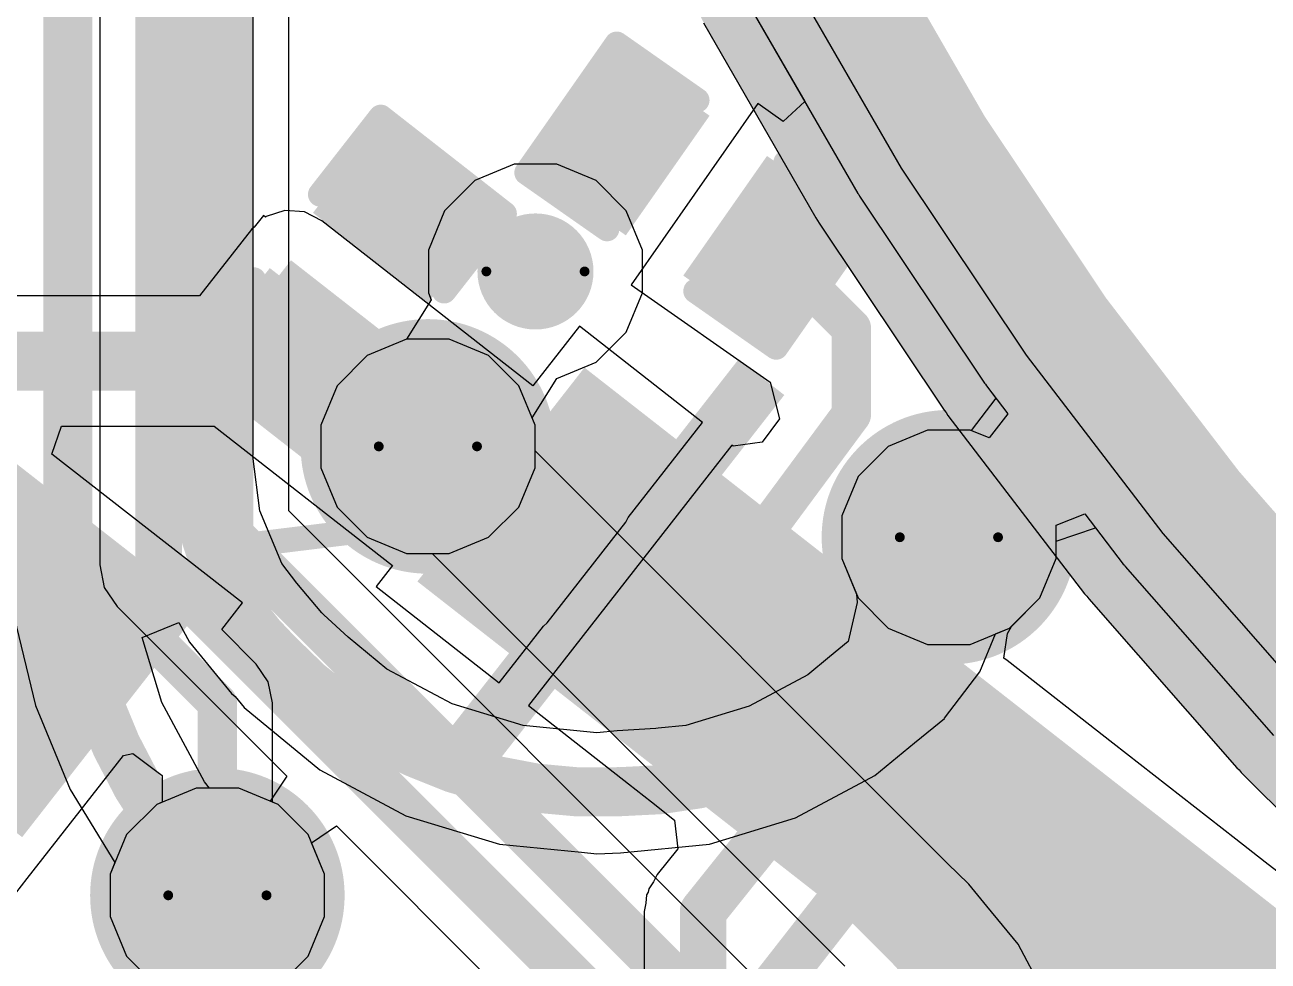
# Model space of a CAD drawing. Header units: inches. Extents: x -30 to 282, y -86 to 78.
# Drawn here: x -9.51 to -3.08, y -58.73 to -53.89 of the extents above; entities that cross this region are included whole.
import ezdxf

# ---------------------------------------------------------------- set-up
doc = ezdxf.new("R2010")
doc.units = ezdxf.units.IN
for name, color, linetype in [('Board Outline', 216, 'Continuous'), ('Bottom Layer', 5, 'Continuous'), ('Drill Drawing', 1, 'Continuous'), ('GND 01', 76, 'Continuous'), ('GND 02', 16, 'Continuous'), ('Multi-Layer', 9, 'Continuous'), ('PWR', 156, 'Continuous'), ('SIG 01', 90, 'Continuous'), ('Top Layer', 1, 'Continuous'), ('Top Overlay', 2, 'Continuous'), ('Top Paste', 8, 'Continuous'), ('Top Solder', 216, 'Continuous'), ('Via Holes', 16, 'Continuous')]:
    doc.layers.add(name, color=color, linetype=linetype)

# ---------------------------------------------------------------- blocks, each defined once
blk = doc.blocks.new('C___0402_74')
at = {"layer": 'Top Layer'}
for points in [[(-0.6985, -0.3175), (-0.6985, 0.3175), (-0.2413, 0.3175), (-0.2413, -0.3175)], [(0.2413, -0.3175), (0.2413, 0.3175), (0.6985, 0.3175), (0.6985, -0.3175)]]:
    blk.add_hatch(color=1, dxfattribs=at).paths.add_polyline_path(points)
at = {"layer": 'Top Paste'}
for points in [[(-0.6985, -0.3175), (-0.6985, 0.3175), (-0.2413, 0.3175), (-0.2413, -0.3175)], [(0.2413, -0.3175), (0.2413, 0.3175), (0.6985, 0.3175), (0.6985, -0.3175)]]:
    blk.add_hatch(color=8, dxfattribs=at).paths.add_polyline_path(points)
at = {"layer": 'Top Solder'}
for points in [[(-0.7585, -0.3775), (-0.7585, 0.3775), (-0.1813, 0.3775), (-0.1813, -0.3775)], [(0.1813, -0.3775), (0.1813, 0.3775), (0.7585, 0.3775), (0.7585, -0.3775)]]:
    blk.add_hatch(color=216, dxfattribs=at).paths.add_polyline_path(points)
at = {"layer": 'Top Overlay', "const_width": 0.127}
for points in [[(-0.7874, -0.4064), (-0.7874, 0.4064)], [(-0.2794, 0.4064), (-0.7874, 0.4064)], [(0.7874, 0.4064), (0.2794, 0.4064)], [(0.7874, -0.4064), (0.7874, 0.4064)], [(-0.2794, -0.4064), (-0.7874, -0.4064)], [(0.7874, -0.4064), (0.2794, -0.4064)]]:
    blk.add_lwpolyline(points, dxfattribs=at)
at = {"layer": 'Top Overlay', "const_width": 0.0635}
for points in [[(-0.8191, 0.4064, 1), (-0.7556, 0.4064, 1)], [(-0.8191, 0.4064, 1), (-0.7556, 0.4064, 1)], [(-0.3112, 0.4064, 1), (-0.2477, 0.4064, 1)], [(0.2476, 0.4064, 1), (0.3111, 0.4064, 1)], [(0.7557, 0.4064, 1), (0.8192, 0.4064, 1)], [(0.7557, 0.4064, 1), (0.8192, 0.4064, 1)], [(-0.8192, -0.4064, 1), (-0.7557, -0.4064, 1)], [(-0.8192, -0.4064, 1), (-0.7557, -0.4064, 1)], [(-0.3111, -0.4064, 1), (-0.2476, -0.4064, 1)], [(0.2477, -0.4064, 1), (0.3112, -0.4064, 1)], [(0.7556, -0.4064, 1), (0.8191, -0.4064, 1)], [(0.7556, -0.4064, 1), (0.8191, -0.4064, 1)]]:
    blk.add_lwpolyline(points, format="xyb", close=True, dxfattribs=at)
blk = doc.blocks.new('LQFP_100_86')
at = {"layer": 'Top Layer'}
for points in [[(4.85, 7.15), (4.85, 8.35), (5.15, 8.35), (5.15, 7.15)], [(5.35, 7.15), (5.35, 8.35), (5.65, 8.35), (5.65, 7.15)], [(5.85, 7.15), (5.85, 8.35), (6.15, 8.35), (6.15, 7.15)], [(7.15, 6.15), (8.35, 6.15), (8.35, 5.85), (7.15, 5.85)], [(7.15, 5.65), (8.35, 5.65), (8.35, 5.35), (7.15, 5.35)], [(7.15, 5.15), (8.35, 5.15), (8.35, 4.85), (7.15, 4.85)], [(7.15, 4.65), (8.35, 4.65), (8.35, 4.35), (7.15, 4.35)], [(7.15, 4.15), (8.35, 4.15), (8.35, 3.85), (7.15, 3.85)], [(7.15, 3.65), (8.35, 3.65), (8.35, 3.35), (7.15, 3.35)], [(7.15, 3.15), (8.35, 3.15), (8.35, 2.85), (7.15, 2.85)], [(7.15, 2.65), (8.35, 2.65), (8.35, 2.35), (7.15, 2.35)], [(7.15, 2.15), (8.35, 2.15), (8.35, 1.85), (7.15, 1.85)], [(7.15, 1.65), (8.35, 1.65), (8.35, 1.35), (7.15, 1.35)]]:
    blk.add_hatch(color=1, dxfattribs=at).paths.add_polyline_path(points)
at = {"layer": 'Top Paste'}
for points in [[(4.85, 7.15), (4.85, 8.35), (5.15, 8.35), (5.15, 7.15)], [(5.35, 7.15), (5.35, 8.35), (5.65, 8.35), (5.65, 7.15)], [(5.85, 7.15), (5.85, 8.35), (6.15, 8.35), (6.15, 7.15)], [(7.15, 6.15), (8.35, 6.15), (8.35, 5.85), (7.15, 5.85)], [(7.15, 5.65), (8.35, 5.65), (8.35, 5.35), (7.15, 5.35)], [(7.15, 5.15), (8.35, 5.15), (8.35, 4.85), (7.15, 4.85)], [(7.15, 4.65), (8.35, 4.65), (8.35, 4.35), (7.15, 4.35)], [(7.15, 4.15), (8.35, 4.15), (8.35, 3.85), (7.15, 3.85)], [(7.15, 3.65), (8.35, 3.65), (8.35, 3.35), (7.15, 3.35)], [(7.15, 3.15), (8.35, 3.15), (8.35, 2.85), (7.15, 2.85)], [(7.15, 2.65), (8.35, 2.65), (8.35, 2.35), (7.15, 2.35)], [(7.15, 2.15), (8.35, 2.15), (8.35, 1.85), (7.15, 1.85)], [(7.15, 1.65), (8.35, 1.65), (8.35, 1.35), (7.15, 1.35)]]:
    blk.add_hatch(color=8, dxfattribs=at).paths.add_polyline_path(points)
at = {"layer": 'Top Solder'}
for points in [[(4.7484, 7.0484), (4.7484, 8.4516), (5.2516, 8.4516), (5.2516, 7.0484)], [(5.2484, 7.0484), (5.2484, 8.4516), (5.7516, 8.4516), (5.7516, 7.0484)], [(5.7484, 7.0484), (5.7484, 8.4516), (6.2516, 8.4516), (6.2516, 7.0484)], [(7.0484, 6.2516), (8.4516, 6.2516), (8.4516, 5.7484), (7.0484, 5.7484)], [(7.0484, 5.7516), (8.4516, 5.7516), (8.4516, 5.2484), (7.0484, 5.2484)], [(7.0484, 5.2516), (8.4516, 5.2516), (8.4516, 4.7484), (7.0484, 4.7484)], [(7.0484, 4.7516), (8.4516, 4.7516), (8.4516, 4.2484), (7.0484, 4.2484)], [(7.0484, 4.2516), (8.4516, 4.2516), (8.4516, 3.7484), (7.0484, 3.7484)], [(7.0484, 3.7516), (8.4516, 3.7516), (8.4516, 3.2484), (7.0484, 3.2484)], [(7.0484, 3.2516), (8.4516, 3.2516), (8.4516, 2.7484), (7.0484, 2.7484)], [(7.0484, 2.7516), (8.4516, 2.7516), (8.4516, 2.2484), (7.0484, 2.2484)], [(7.0484, 2.2516), (8.4516, 2.2516), (8.4516, 1.7484), (7.0484, 1.7484)], [(7.0484, 1.7516), (8.4516, 1.7516), (8.4516, 1.2484), (7.0484, 1.2484)]]:
    blk.add_hatch(color=216, dxfattribs=at).paths.add_polyline_path(points)
at = {"layer": 'Top Overlay', "const_width": 0.127}
blk.add_lwpolyline([(6.477, 7.239), (7.239, 6.477)], dxfattribs=at)
at = {"layer": 'Top Overlay', "const_width": 0.0635}
for points in [[(6.4453, 7.239, 1), (6.5088, 7.239, 1)], [(7.2072, 6.477, 1), (7.2707, 6.477, 1)]]:
    blk.add_lwpolyline(points, format="xyb", close=True, dxfattribs=at)
blk = doc.blocks.new('C___0402_150')
at = {"layer": 'Top Layer'}
for points in [[(-0.6985, -0.3175), (-0.6985, 0.3175), (-0.2413, 0.3175), (-0.2413, -0.3175)], [(0.2413, -0.3175), (0.2413, 0.3175), (0.6985, 0.3175), (0.6985, -0.3175)]]:
    blk.add_hatch(color=1, dxfattribs=at).paths.add_polyline_path(points)
at = {"layer": 'Top Paste'}
for points in [[(-0.6985, -0.3175), (-0.6985, 0.3175), (-0.2413, 0.3175), (-0.2413, -0.3175)], [(0.2413, -0.3175), (0.2413, 0.3175), (0.6985, 0.3175), (0.6985, -0.3175)]]:
    blk.add_hatch(color=8, dxfattribs=at).paths.add_polyline_path(points)
at = {"layer": 'Top Solder'}
for points in [[(-0.7585, -0.3775), (-0.7585, 0.3775), (-0.1813, 0.3775), (-0.1813, -0.3775)], [(0.1813, -0.3775), (0.1813, 0.3775), (0.7585, 0.3775), (0.7585, -0.3775)]]:
    blk.add_hatch(color=216, dxfattribs=at).paths.add_polyline_path(points)
at = {"layer": 'Top Overlay', "const_width": 0.127}
for points in [[(-0.7874, -0.4064), (-0.7874, 0.4064)], [(-0.7874, 0.4064), (-0.2794, 0.4064)], [(0.2794, 0.4064), (0.7874, 0.4064)], [(0.7874, -0.4064), (0.7874, 0.4064)], [(-0.7874, -0.4064), (-0.2794, -0.4064)], [(0.2794, -0.4064), (0.7874, -0.4064)]]:
    blk.add_lwpolyline(points, dxfattribs=at)
at = {"layer": 'Top Overlay', "const_width": 0.0635}
for points in [[(-0.8192, 0.4064, 1), (-0.7557, 0.4064, 1)], [(-0.8192, 0.4064, 1), (-0.7557, 0.4064, 1)], [(-0.3111, 0.4064, 1), (-0.2476, 0.4064, 1)], [(0.2477, 0.4064, 1), (0.3111, 0.4064, 1)], [(0.7556, 0.4064, 1), (0.8191, 0.4064, 1)], [(0.7556, 0.4064, 1), (0.8191, 0.4064, 1)], [(-0.8191, -0.4064, 1), (-0.7556, -0.4064, 1)], [(-0.8191, -0.4064, 1), (-0.7556, -0.4064, 1)], [(-0.3111, -0.4064, 1), (-0.2477, -0.4064, 1)], [(0.2476, -0.4064, 1), (0.3111, -0.4064, 1)], [(0.7557, -0.4064, 1), (0.8192, -0.4064, 1)], [(0.7557, -0.4064, 1), (0.8192, -0.4064, 1)]]:
    blk.add_lwpolyline(points, format="xyb", close=True, dxfattribs=at)

msp = doc.modelspace()

# ---------------------------------------------------------------- hatches: boundary and pattern name
at = {"layer": 'Bottom Layer'}
h = msp.add_hatch(color=5, dxfattribs=at)
edge = h.paths.add_edge_path()
edge.add_arc((-6.8719, -55.1614), 0.3, 0, 360)
h = msp.add_hatch(color=5, dxfattribs=at)
edge = h.paths.add_edge_path()
edge.add_arc((-7.4283, -56.0657), 0.3, 0, 360)
h = msp.add_hatch(color=5, dxfattribs=at)
edge = h.paths.add_edge_path()
edge.add_arc((-4.734, -56.5354), 0.3, 0, 360)
h = msp.add_hatch(color=5, dxfattribs=at)
edge = h.paths.add_edge_path()
edge.add_arc((-8.5168, -58.3864), 0.3, 0, 360)
at = {"layer": 'GND 01'}
h = msp.add_hatch(color=76, dxfattribs=at)
edge = h.paths.add_edge_path()
edge.add_arc((-7.4283, -56.0657), 0.658, 0, 360)
h = msp.add_hatch(color=76, dxfattribs=at)
edge = h.paths.add_edge_path()
edge.add_arc((-4.734, -56.5354), 0.658, 0, 360)
h = msp.add_hatch(color=76, dxfattribs=at)
edge = h.paths.add_edge_path()
edge.add_arc((-8.5168, -58.3864), 0.658, 0, 360)
at = {"layer": 'GND 02'}
h = msp.add_hatch(color=16, dxfattribs=at)
edge = h.paths.add_edge_path()
edge.add_arc((-7.4283, -56.0657), 0.658, 0, 360)
h = msp.add_hatch(color=16, dxfattribs=at)
edge = h.paths.add_edge_path()
edge.add_arc((-4.734, -56.5354), 0.658, 0, 360)
h = msp.add_hatch(color=16, dxfattribs=at)
edge = h.paths.add_edge_path()
edge.add_arc((-8.5168, -58.3864), 0.658, 0, 360)
at = {"layer": 'PWR'}
h = msp.add_hatch(color=156, dxfattribs=at)
edge = h.paths.add_edge_path()
edge.add_arc((-6.8719, -55.1614), 0.3, 0, 360)
h = msp.add_hatch(color=156, dxfattribs=at)
edge = h.paths.add_edge_path()
edge.add_arc((-7.4283, -56.0657), 0.3, 0, 360)
h = msp.add_hatch(color=156, dxfattribs=at)
edge = h.paths.add_edge_path()
edge.add_arc((-4.734, -56.5354), 0.3, 0, 360)
h = msp.add_hatch(color=156, dxfattribs=at)
edge = h.paths.add_edge_path()
edge.add_arc((-8.5168, -58.3864), 0.3, 0, 360)
at = {"layer": 'SIG 01'}
h = msp.add_hatch(color=90, dxfattribs=at)
edge = h.paths.add_edge_path()
edge.add_arc((-6.8719, -55.1614), 0.3, 0, 360)
h = msp.add_hatch(color=90, dxfattribs=at)
edge = h.paths.add_edge_path()
edge.add_arc((-7.4283, -56.0657), 0.3, 0, 360)
h = msp.add_hatch(color=90, dxfattribs=at)
edge = h.paths.add_edge_path()
edge.add_arc((-4.734, -56.5354), 0.3, 0, 360)
h = msp.add_hatch(color=90, dxfattribs=at)
edge = h.paths.add_edge_path()
edge.add_arc((-8.5168, -58.3864), 0.3, 0, 360)
at = {"layer": 'Top Layer'}
h = msp.add_hatch(color=1, dxfattribs=at)
edge = h.paths.add_edge_path()
edge.add_arc((-6.8719, -55.1614), 0.3, 0, 360)
for points in [[(-7.0153, -56.8183), (-6.6082, -56.2973), (-8.1363, -55.1034), (-8.5434, -55.6244)], [(-7.1468, -57.7987), (-5.5853, -55.8001), (-5.8217, -55.6154), (-7.3832, -57.614)]]:
    msp.add_hatch(color=1, dxfattribs=at).paths.add_polyline_path(points)
h = msp.add_hatch(color=1, dxfattribs=at)
edge = h.paths.add_edge_path()
edge.add_arc((-7.4283, -56.0657), 0.3, 0, 360)
h = msp.add_hatch(color=1, dxfattribs=at)
edge = h.paths.add_edge_path()
edge.add_arc((-4.734, -56.5354), 0.3, 0, 360)
h = msp.add_hatch(color=1, dxfattribs=at)
edge = h.paths.add_edge_path()
edge.add_arc((-8.5168, -58.3864), 0.3, 0, 360)
at = {"layer": 'Via Holes'}
h = msp.add_hatch(color=7, dxfattribs=at)
edge = h.paths.add_edge_path()
edge.add_arc((-6.8719, -55.1614), 0.15, 0, 360)
h = msp.add_hatch(color=7, dxfattribs=at)
edge = h.paths.add_edge_path()
edge.add_arc((-7.4283, -56.0657), 0.15, 0, 360)
h = msp.add_hatch(color=7, dxfattribs=at)
edge = h.paths.add_edge_path()
edge.add_arc((-4.734, -56.5354), 0.15, 0, 360)
h = msp.add_hatch(color=7, dxfattribs=at)
edge = h.paths.add_edge_path()
edge.add_arc((-8.5168, -58.3864), 0.15, 0, 360)

# ---------------------------------------------------------------- linework, layer by layer
at = {"layer": 'Board Outline', "const_width": 0.254}
msp.add_lwpolyline([(37.4947, -16.4465, -2.502525), (-17.2929, -16.4465)], format="xyb", dxfattribs=at)
msp.add_lwpolyline([(27.8604, -45.25, 1), (-7.6586, -45.25, 1)], format="xyb", close=True, dxfattribs=at)
at = {"layer": 'Bottom Layer'}
for p, q in [((-8.1476, -56.3994), (-8.1476, -38.7294)), ((-9.1245, -50.9556), (-9.1245, -56.678)), ((-5.7859, -53.7513), (-5.2048, -54.7577)), ((-5.2048, -54.7577), (-5.1991, -54.7642)), ((-5.1991, -54.7642), (-5.1958, -54.7721)), ((-5.1958, -54.7721), (-4.5502, -55.7384)), ((-7.5385, -55.5117), (-7.7422, -55.5961)), ((-7.3182, -55.5117), (-7.5385, -55.5117)), ((-7.1145, -55.5961), (-7.3182, -55.5117)), ((-7.7422, -55.5961), (-7.898, -55.7519)), ((-6.9587, -55.7519), (-7.1145, -55.5961)), ((-4.5502, -55.7384), (-4.5441, -55.7445)), ((-7.898, -55.7519), (-7.9823, -55.9555)), ((-6.8743, -55.9555), (-6.9587, -55.7519)), ((-4.5441, -55.7445), (-4.5403, -55.7522)), ((-4.5403, -55.7522), (-4.4291, -55.8971)), ((-4.4291, -55.8971), (-4.5252, -56.0222)), ((-7.9823, -55.9555), (-7.9823, -56.1759)), ((-6.8743, -56.0887), (-6.8743, -55.9555)), ((-4.8442, -55.9814), (-5.0478, -56.0657)), ((-4.6238, -55.9814), (-4.8442, -55.9814)), ((-4.5252, -56.0222), (-4.6238, -55.9814)), ((-4.7408, -58.2222), (-6.8743, -56.0887)), ((-5.0478, -56.0657), (-5.2037, -56.2216)), ((-7.9823, -56.1759), (-7.898, -56.3795)), ((-5.2037, -56.2216), (-5.288, -56.4252)), ((-7.898, -56.3795), (-7.7422, -56.5354)), ((-5.4213, -59.1257), (-8.1476, -56.3994)), ((-5.288, -56.4252), (-5.288, -56.6456)), ((-4.18, -56.4721), (-4.0319, -56.4147)), ((-4.0319, -56.4147), (-3.8328, -56.6742)), ((-4.18, -56.6456), (-4.18, -56.4721)), ((-7.7422, -56.5354), (-7.5385, -56.6197)), ((-7.5385, -56.6197), (-7.4054, -56.6197)), ((-7.4054, -56.6197), (-5.2719, -58.7532)), ((-9.1245, -56.678), (-9.1014, -56.7945)), ((-5.288, -56.6456), (-5.2037, -56.8492)), ((-4.2643, -56.8492), (-4.18, -56.6456)), ((-3.8328, -56.6742), (-3.8264, -56.6798)), ((-3.8264, -56.6798), (-3.8221, -56.6873)), ((-3.8221, -56.6873), (-3.0558, -57.561)), ((-9.1014, -56.7945), (-9.0354, -56.8932)), ((-9.0354, -56.8932), (-8.1583, -57.7703)), ((-5.2037, -56.8492), (-5.0478, -57.005)), ((-4.4202, -57.005), (-4.2643, -56.8492)), ((-5.0478, -57.005), (-4.8442, -57.0894)), ((-4.6238, -57.0894), (-4.4202, -57.005)), ((-4.8442, -57.0894), (-4.6238, -57.0894)), ((-8.1583, -57.7703), (-8.2446, -57.8995)), ((-8.627, -57.8324), (-8.8307, -57.9167)), ((-8.4066, -57.8324), (-8.627, -57.8324)), ((-8.2446, -57.8995), (-8.4066, -57.8324)), ((-8.8307, -57.9167), (-8.9865, -58.0726)), ((-8.03, -58.1142), (-7.9008, -58.0278)), ((-7.9008, -58.0278), (-6.3091, -59.6195)), ((-8.9865, -58.0726), (-9.0708, -58.2762)), ((-7.9628, -58.2762), (-8.03, -58.1142)), ((-4.632, -58.3276), (-4.7408, -58.2222)), ((-9.0708, -58.2762), (-9.0708, -58.4966)), ((-7.9628, -58.4966), (-7.9628, -58.2762)), ((-4.6303, -58.329), (-4.632, -58.3276)), ((-4.5376, -58.4419), (-4.6303, -58.329)), ((-9.0708, -58.4966), (-8.9865, -58.7002)), ((-8.0472, -58.7002), (-7.9628, -58.4966)), ((-4.3758, -58.6391), (-4.5376, -58.4419)), ((-4.1867, -58.9929), (-4.3758, -58.6391)), ((-8.9865, -58.7002), (-8.8307, -58.856)), ((-8.203, -58.856), (-8.0472, -58.7002))]:
    msp.add_line(p, q, dxfattribs=at)
for points, const_width in [([(-8.4519, -56.5255), (-8.4519, -38.6034)], 0.2413), ([(-8.8202, -56.678), (-8.8202, -50.9556)], 0.2413), ([(-7.4283, -56.0657), (-4.8989, -58.5952)], 0.381), ([(-8.4519, -56.5255), (-5.6365, -59.3409)], 0.2413), ([(-8.8202, -56.678), (-6.0048, -59.4934)], 0.2413)]:
    msp.add_lwpolyline(points, dxfattribs=dict(at, const_width=const_width))
for points, const_width in [([(-7.5236, -56.0657, 1), (-7.3331, -56.0657, 1)], 0.1905), ([(-8.5122, -56.5255, 1), (-8.3916, -56.5255, 1)], 0.1206), ([(-8.5122, -56.5255, 1), (-8.3916, -56.5255, 1)], 0.1206), ([(-8.8805, -56.678, 1), (-8.7599, -56.678, 1)], 0.1206), ([(-8.8805, -56.678, 1), (-8.7599, -56.678, 1)], 0.1206), ([(-4.9942, -58.5952, 1), (-4.8037, -58.5952, 1)], 0.1905), ([(-4.9942, -58.5952, 1), (-4.8037, -58.5952, 1)], 0.1905)]:
    msp.add_lwpolyline(points, format="xyb", close=True, dxfattribs=dict(at, const_width=const_width))
at = {"layer": 'Bottom Layer', "const_width": 0.381}
msp.add_lwpolyline([(-4.8989, -58.5952, -0.199325), (-4.4091, -59.7768)], format="xyb", dxfattribs=at)
at = {"layer": 'Drill Drawing'}
for points, const_width in [([(-6.6179, -55.1614, 1), (-7.1259, -55.1614, 1)], 0.0508), ([(-7.1386, -55.1614, 1), (-7.1132, -55.1614, 1)], 0.0254), ([(-6.6306, -55.1614, 1), (-6.6052, -55.1614, 1)], 0.0254), ([(-7.1743, -56.0657, 1), (-7.6823, -56.0657, 1)], 0.0508), ([(-7.695, -56.0657, 1), (-7.6696, -56.0657, 1)], 0.0254), ([(-7.187, -56.0657, 1), (-7.1616, -56.0657, 1)], 0.0254), ([(-4.48, -56.5354, 1), (-4.988, -56.5354, 1)], 0.0508), ([(-5.0007, -56.5354, 1), (-4.9753, -56.5354, 1)], 0.0254), ([(-4.4927, -56.5354, 1), (-4.4673, -56.5354, 1)], 0.0254), ([(-8.2628, -58.3864, 1), (-8.7708, -58.3864, 1)], 0.0508), ([(-8.7835, -58.3864, 1), (-8.7581, -58.3864, 1)], 0.0254), ([(-8.2755, -58.3864, 1), (-8.2501, -58.3864, 1)], 0.0254)]:
    msp.add_lwpolyline(points, format="xyb", close=True, dxfattribs=dict(at, const_width=const_width))
at = {"layer": 'GND 01'}
for p, q in [((-6.0037, -53.877), (-5.4226, -54.8835)), ((-5.4226, -54.8835), (-5.4128, -54.8971)), ((-5.4128, -54.8971), (-5.4049, -54.9118)), ((-5.4049, -54.9118), (-4.7593, -55.8781)), ((-4.7593, -55.8781), (-4.7487, -55.8911)), ((-4.7487, -55.8911), (-4.7398, -55.9053)), ((-4.7398, -55.9053), (-4.0324, -56.8273)), ((-4.0324, -56.8273), (-4.0209, -56.8395)), ((-4.0209, -56.8395), (-4.0112, -56.8531)), ((-4.0112, -56.8531), (-3.2449, -57.7268)), ((-3.2449, -57.7268), (-3.2327, -57.7383)), ((-3.2327, -57.7383), (-3.2221, -57.7512)), ((-3.2221, -57.7512), (-2.4003, -58.573))]:
    msp.add_line(p, q, dxfattribs=at)
at = {"layer": 'GND 01', "const_width": 1.016}
for points in [[(-6.0756, -52.5795), (-5.5616, -53.6218)], [(-5.5616, -53.6218), (-4.9805, -54.6282)], [(-4.9805, -54.6282), (-4.3349, -55.5945)], [(-4.3349, -55.5945), (-3.6274, -56.5165)], [(-3.6274, -56.5165), (-2.8611, -57.3903)], [(-2.8611, -57.3903), (-2.0394, -58.212)]]:
    msp.add_lwpolyline(points, dxfattribs=at)
at = {"layer": 'GND 01', "const_width": 0.508}
for points in [[(-5.8156, -53.6218, 1), (-5.3076, -53.6218, 1)], [(-5.8156, -53.6218, 1), (-5.3076, -53.6218, 1)], [(-5.2345, -54.6282, 1), (-4.7265, -54.6282, 1)], [(-5.2345, -54.6282, 1), (-4.7265, -54.6282, 1)], [(-4.5889, -55.5945, 1), (-4.0809, -55.5945, 1)], [(-4.5889, -55.5945, 1), (-4.0809, -55.5945, 1)], [(-3.8814, -56.5165, 1), (-3.3734, -56.5165, 1)], [(-3.8814, -56.5165, 1), (-3.3734, -56.5165, 1)], [(-3.1151, -57.3903, 1), (-2.6071, -57.3903, 1)], [(-3.1151, -57.3903, 1), (-2.6071, -57.3903, 1)]]:
    msp.add_lwpolyline(points, format="xyb", close=True, dxfattribs=at)
at = {"layer": 'GND 02'}
for p, q in [((-6.0037, -53.877), (-5.4226, -54.8835)), ((-5.4226, -54.8835), (-5.4128, -54.8971)), ((-5.4128, -54.8971), (-5.4049, -54.9118)), ((-5.4049, -54.9118), (-4.7593, -55.8781)), ((-4.7593, -55.8781), (-4.7487, -55.8911)), ((-4.7487, -55.8911), (-4.7398, -55.9053)), ((-4.7398, -55.9053), (-4.0324, -56.8273)), ((-4.0324, -56.8273), (-4.0209, -56.8395)), ((-4.0209, -56.8395), (-4.0112, -56.8531)), ((-4.0112, -56.8531), (-3.2449, -57.7268)), ((-3.2449, -57.7268), (-3.2327, -57.7383)), ((-3.2327, -57.7383), (-3.2221, -57.7512)), ((-3.2221, -57.7512), (-2.4003, -58.573))]:
    msp.add_line(p, q, dxfattribs=at)
at = {"layer": 'GND 02', "const_width": 1.016}
for points in [[(-6.0756, -52.5795), (-5.5616, -53.6218)], [(-5.5616, -53.6218), (-4.9805, -54.6282)], [(-4.9805, -54.6282), (-4.3349, -55.5945)], [(-4.3349, -55.5945), (-3.6274, -56.5165)], [(-3.6274, -56.5165), (-2.8611, -57.3903)], [(-2.8611, -57.3903), (-2.0394, -58.212)]]:
    msp.add_lwpolyline(points, dxfattribs=at)
at = {"layer": 'GND 02', "const_width": 0.508}
for points in [[(-5.8156, -53.6218, 1), (-5.3076, -53.6218, 1)], [(-5.8156, -53.6218, 1), (-5.3076, -53.6218, 1)], [(-5.2345, -54.6282, 1), (-4.7265, -54.6282, 1)], [(-5.2345, -54.6282, 1), (-4.7265, -54.6282, 1)], [(-4.5889, -55.5945, 1), (-4.0809, -55.5945, 1)], [(-4.5889, -55.5945, 1), (-4.0809, -55.5945, 1)], [(-3.8814, -56.5165, 1), (-3.3734, -56.5165, 1)], [(-3.8814, -56.5165, 1), (-3.3734, -56.5165, 1)], [(-3.1151, -57.3903, 1), (-2.6071, -57.3903, 1)], [(-3.1151, -57.3903, 1), (-2.6071, -57.3903, 1)]]:
    msp.add_lwpolyline(points, format="xyb", close=True, dxfattribs=at)
at = {"layer": 'Multi-Layer'}
for p, q in [((-5.5616, -53.6218), (-4.9805, -54.6282)), ((-4.9805, -54.6282), (-4.3349, -55.5945)), ((-4.3349, -55.5945), (-3.6274, -56.5165)), ((-3.6274, -56.5165), (-2.8611, -57.3903))]:
    msp.add_line(p, q, dxfattribs=at)
at = {"layer": 'PWR'}
for p, q in [((-5.7859, -53.7513), (-5.2048, -54.7577)), ((-6.9821, -54.6074), (-7.1857, -54.6918)), ((-6.7617, -54.6074), (-6.9821, -54.6074)), ((-6.5581, -54.6918), (-6.7617, -54.6074)), ((-7.1857, -54.6918), (-7.3416, -54.8476)), ((-6.4022, -54.8476), (-6.5581, -54.6918)), ((-5.2048, -54.7577), (-5.1991, -54.7642)), ((-5.1991, -54.7642), (-5.1958, -54.7721)), ((-5.1958, -54.7721), (-4.5502, -55.7384)), ((-7.3416, -54.8476), (-7.4259, -55.0512)), ((-6.3179, -55.0512), (-6.4022, -54.8476)), ((-7.4259, -55.0512), (-7.4259, -55.2716)), ((-6.3179, -55.2716), (-6.3179, -55.0512)), ((-7.4259, -55.2716), (-7.4106, -55.3085)), ((-6.4022, -55.4752), (-6.3179, -55.2716)), ((-7.4106, -55.3085), (-7.5385, -55.5117)), ((-6.5581, -55.6311), (-6.4022, -55.4752)), ((-7.5385, -55.5117), (-7.7422, -55.5961)), ((-7.7422, -55.5961), (-7.898, -55.7519)), ((-6.7617, -55.7154), (-6.5581, -55.6311)), ((-6.8896, -55.9186), (-6.7617, -55.7154)), ((-4.5502, -55.7384), (-4.5441, -55.7445)), ((-7.898, -55.7519), (-7.9823, -55.9555)), ((-4.5441, -55.7445), (-4.5403, -55.7522)), ((-4.5403, -55.7522), (-4.491, -55.8164)), ((-4.491, -55.8164), (-4.6191, -55.9833)), ((-6.8743, -55.9555), (-6.8896, -55.9186)), ((-7.9823, -55.9555), (-7.9823, -56.1759)), ((-6.8743, -56.1759), (-6.8743, -55.9555)), ((-4.8442, -55.9814), (-5.0478, -56.0657)), ((-4.6238, -55.9814), (-4.8442, -55.9814)), ((-4.6191, -55.9833), (-4.6238, -55.9814)), ((-5.0478, -56.0657), (-5.2037, -56.2216)), ((-7.9823, -56.1759), (-7.898, -56.3795)), ((-6.9587, -56.3795), (-6.8743, -56.1759)), ((-5.2037, -56.2216), (-5.288, -56.4252)), ((-7.898, -56.3795), (-7.7422, -56.5354)), ((-7.1145, -56.5354), (-6.9587, -56.3795)), ((-5.288, -56.4252), (-5.288, -56.6456)), ((-4.18, -56.5555), (-3.9768, -56.4866)), ((-3.9768, -56.4866), (-3.8328, -56.6742)), ((-7.7422, -56.5354), (-7.5385, -56.6197)), ((-7.3182, -56.6197), (-7.1145, -56.5354)), ((-4.18, -56.6456), (-4.18, -56.5555)), ((-7.5385, -56.6197), (-7.3182, -56.6197)), ((-5.288, -56.6456), (-5.2037, -56.8492)), ((-4.2643, -56.8492), (-4.18, -56.6456)), ((-3.8328, -56.6742), (-3.8264, -56.6798)), ((-3.8264, -56.6798), (-3.8221, -56.6873)), ((-3.8221, -56.6873), (-3.0558, -57.561)), ((-5.2037, -56.8492), (-5.0478, -57.005)), ((-4.4202, -57.005), (-4.2643, -56.8492)), ((-5.0478, -57.005), (-4.8442, -57.0894)), ((-4.6238, -57.0894), (-4.4202, -57.005)), ((-4.8442, -57.0894), (-4.6238, -57.0894)), ((-8.627, -57.8324), (-8.8307, -57.9167)), ((-8.4066, -57.8324), (-8.627, -57.8324)), ((-8.203, -57.9167), (-8.4066, -57.8324)), ((-8.8307, -57.9167), (-8.9865, -58.0726)), ((-8.0472, -58.0726), (-8.203, -57.9167)), ((-8.9865, -58.0726), (-9.0708, -58.2762)), ((-7.9628, -58.2762), (-8.0472, -58.0726)), ((-9.0708, -58.2762), (-9.0708, -58.4966)), ((-7.9628, -58.4966), (-7.9628, -58.2762)), ((-9.0708, -58.4966), (-8.9865, -58.7002)), ((-8.0472, -58.7002), (-7.9628, -58.4966)), ((-8.9865, -58.7002), (-8.8307, -58.856)), ((-8.203, -58.856), (-8.0472, -58.7002))]:
    msp.add_line(p, q, dxfattribs=at)
at = {"layer": 'SIG 01'}
for p, q in [((-8.3319, -56.1075), (-8.3319, -33.366)), ((-5.7859, -53.7513), (-5.2048, -54.7577)), ((-5.2048, -54.7577), (-5.1991, -54.7642)), ((-5.1991, -54.7642), (-5.1958, -54.7721)), ((-5.1958, -54.7721), (-4.5502, -55.7384)), ((-7.5385, -55.5117), (-7.7422, -55.5961)), ((-7.3182, -55.5117), (-7.5385, -55.5117)), ((-7.1145, -55.5961), (-7.3182, -55.5117)), ((-7.7422, -55.5961), (-7.898, -55.7519)), ((-6.9587, -55.7519), (-7.1145, -55.5961)), ((-4.5502, -55.7384), (-4.5441, -55.7445)), ((-7.898, -55.7519), (-7.9823, -55.9555)), ((-6.8743, -55.9555), (-6.9587, -55.7519)), ((-4.5441, -55.7445), (-4.5403, -55.7522)), ((-4.5403, -55.7522), (-4.491, -55.8164)), ((-4.491, -55.8164), (-4.6191, -55.9833)), ((-7.9823, -55.9555), (-7.9823, -56.1759)), ((-6.8743, -56.1759), (-6.8743, -55.9555)), ((-4.8442, -55.9814), (-5.0478, -56.0657)), ((-4.6238, -55.9814), (-4.8442, -55.9814)), ((-4.6191, -55.9833), (-4.6238, -55.9814)), ((-8.3337, -56.1163), (-8.3319, -56.1075)), ((-8.2965, -56.399), (-8.3337, -56.1163)), ((-5.0478, -56.0657), (-5.2037, -56.2216)), ((-7.9823, -56.1759), (-7.898, -56.3795)), ((-6.9587, -56.3795), (-6.8743, -56.1759)), ((-5.2037, -56.2216), (-5.288, -56.4252)), ((-7.898, -56.3795), (-7.7422, -56.5354)), ((-7.1145, -56.5354), (-6.9587, -56.3795)), ((-8.1839, -56.6707), (-8.2965, -56.399)), ((-5.288, -56.4252), (-5.288, -56.6456)), ((-4.18, -56.5555), (-3.9768, -56.4866)), ((-3.9768, -56.4866), (-3.8328, -56.6742)), ((-7.7422, -56.5354), (-7.5385, -56.6197)), ((-7.3182, -56.6197), (-7.1145, -56.5354)), ((-4.18, -56.6456), (-4.18, -56.5555)), ((-7.5385, -56.6197), (-7.3182, -56.6197)), ((-8.1052, -56.7733), (-8.1839, -56.6707)), ((-5.288, -56.6456), (-5.2117, -56.8297)), ((-4.2643, -56.8492), (-4.18, -56.6456)), ((-3.8328, -56.6742), (-3.8264, -56.6798)), ((-3.8264, -56.6798), (-3.8221, -56.6873)), ((-3.8221, -56.6873), (-3.0558, -57.561)), ((-7.976, -56.9252), (-8.1052, -56.7733)), ((-5.2117, -56.8297), (-5.2092, -56.8733)), ((-5.2092, -56.8733), (-5.255, -57.0739)), ((-4.4202, -57.005), (-4.2643, -56.8492)), ((-9.5672, -56.9488), (-9.4576, -57.4055)), ((-7.9662, -56.9371), (-7.976, -56.9252)), ((-7.976, -56.9252), (-7.976, -56.9252)), ((-7.8407, -57.0521), (-7.9662, -56.9371)), ((-8.9049, -57.0538), (-8.7163, -56.9757)), ((-8.7163, -56.9757), (-8.6614, -57.0783)), ((-4.4931, -57.0353), (-4.4202, -57.005)), ((-8.8033, -57.3888), (-8.9049, -57.0538)), ((-8.6614, -57.0783), (-8.4441, -57.3431)), ((-7.64, -57.2168), (-7.8407, -57.0521)), ((-5.255, -57.0739), (-5.351, -57.1541)), ((-4.5742, -57.231), (-4.4931, -57.0353)), ((-7.3025, -57.3972), (-7.64, -57.2168)), ((-5.351, -57.1541), (-5.464, -57.2469)), ((-5.464, -57.2469), (-5.7663, -57.4084)), ((-4.7576, -57.47), (-4.5742, -57.231)), ((-8.4441, -57.3431), (-8.4254, -57.3585)), ((-9.4576, -57.4055), (-9.2778, -57.8395)), ((-8.584, -57.7991), (-8.8033, -57.3888)), ((-8.4254, -57.3585), (-8.378, -57.4162)), ((-6.9364, -57.5083), (-7.3025, -57.3972)), ((-5.7663, -57.4084), (-6.0942, -57.5079)), ((-8.378, -57.4162), (-7.9874, -57.7368)), ((-4.9035, -57.5919), (-4.7569, -57.4716)), ((-4.7566, -57.4712), (-4.7576, -57.47)), ((-4.7569, -57.4716), (-4.7566, -57.4712)), ((-4.7566, -57.4712), (-4.7566, -57.4712)), ((-6.5555, -57.5458), (-6.9364, -57.5083)), ((-6.4501, -57.5354), (-6.5555, -57.5458)), ((-6.2504, -57.5232), (-6.4501, -57.5354)), ((-6.2374, -57.522), (-6.2504, -57.5232)), ((-6.0942, -57.5079), (-6.2374, -57.522)), ((-5.1166, -57.7668), (-4.9119, -57.5988)), ((-4.9119, -57.5988), (-4.9098, -57.5971)), ((-4.9098, -57.5971), (-4.9035, -57.5919)), ((-7.9874, -57.7368), (-7.5418, -57.9749)), ((-5.527, -57.9861), (-5.1166, -57.7668)), ((-9.2778, -57.8395), (-9.0464, -58.2172)), ((-8.5567, -57.8324), (-8.584, -57.7991)), ((-8.4066, -57.8324), (-8.5567, -57.8324)), ((-8.203, -57.9167), (-8.4066, -57.8324)), ((-8.0472, -58.0726), (-8.203, -57.9167)), ((-7.5418, -57.9749), (-7.0584, -58.1216)), ((-5.9722, -58.1212), (-5.527, -57.9861)), ((-7.9628, -58.2762), (-8.0472, -58.0726)), ((-7.0584, -58.1216), (-6.6345, -58.1633)), ((-6.6345, -58.1633), (-6.5555, -58.1711)), ((-6.5555, -58.1711), (-6.4326, -58.1666)), ((-6.4326, -58.1665), (-5.9722, -58.1212)), ((-6.4326, -58.1666), (-6.4326, -58.1665)), ((-9.0464, -58.2172), (-9.0708, -58.2762)), ((-9.0708, -58.2762), (-9.0708, -58.4966)), ((-7.9628, -58.4966), (-7.9628, -58.2762)), ((-9.0708, -58.4966), (-8.9865, -58.7002)), ((-8.0472, -58.7002), (-7.9628, -58.4966)), ((-8.9865, -58.7002), (-8.8307, -58.856)), ((-8.203, -58.856), (-8.0472, -58.7002))]:
    msp.add_line(p, q, dxfattribs=at)
at = {"layer": 'SIG 01', "const_width": 0.254}
for points in [[(-8.6427, -56.1075), (-8.6427, -33.0158)], [(-9.2901, -56.4787), (-9.2901, -33.3712)], [(-4.734, -56.6528), (-4.734, -56.5354)]]:
    msp.add_lwpolyline(points, dxfattribs=at)
at = {"layer": 'SIG 01', "const_width": 0.127}
for points in [[(-8.7062, -56.1075, 1), (-8.5792, -56.1075, 1)], [(-8.7062, -56.1075, 1), (-8.5792, -56.1075, 1)], [(-9.3536, -56.4787, 1), (-9.2266, -56.4787, 1)], [(-9.3536, -56.4787, 1), (-9.2266, -56.4787, 1)], [(-4.7975, -56.5354, 1), (-4.6705, -56.5354, 1)], [(-4.7975, -56.6528, 1), (-4.6705, -56.6528, 1)], [(-4.7975, -56.6528, 1), (-4.6705, -56.6528, 1)], [(-8.268, -57.1394, 1), (-8.141, -57.1394, 1)], [(-8.268, -57.1394, 1), (-8.141, -57.1394, 1)], [(-5.0437, -57.2477, 1), (-4.9167, -57.2477, 1)], [(-5.0437, -57.2477, 1), (-4.9167, -57.2477, 1)], [(-6.4965, -57.8506, 1), (-6.3695, -57.8506, 1)], [(-6.4965, -57.8506, 1), (-6.3695, -57.8506, 1)], [(-8.5689, -58.375, 1), (-8.4419, -58.375, 1)]]:
    msp.add_lwpolyline(points, format="xyb", close=True, dxfattribs=at)
at = {"layer": 'SIG 01', "const_width": 0.254}
for points in [[(-8.2045, -57.1394, -0.20352), (-8.6427, -56.1075)], [(-8.5054, -58.375, -0.199057), (-9.2901, -56.4787)], [(-4.734, -56.6528, -0.198777), (-4.9802, -57.2477)], [(-6.433, -57.8506, -0.221513), (-8.2045, -57.1394)], [(-4.9802, -57.2477, -0.198677), (-6.433, -57.8506)]]:
    msp.add_lwpolyline(points, format="xyb", dxfattribs=at)
at = {"layer": 'Top Layer'}
for p, q in [((-5.7859, -53.7513), (-5.4791, -54.2825)), ((-5.7223, -54.2939), (-6.3779, -55.2302)), ((-5.5915, -54.3855), (-5.7223, -54.2939)), ((-5.4791, -54.2825), (-5.5915, -54.3855)), ((-8.2791, -54.8715), (-8.3261, -54.9316)), ((-8.2672, -54.8808), (-8.2791, -54.8715)), ((-8.2639, -54.878), (-8.2672, -54.8808)), ((-8.1679, -54.8463), (-8.2639, -54.878)), ((-8.0671, -54.8538), (-8.1679, -54.8463)), ((-7.9769, -54.8993), (-8.0671, -54.8538)), ((-6.8854, -55.7521), (-7.9769, -54.8993)), ((-8.3404, -54.9439), (-8.6091, -55.2878)), ((-8.3261, -54.9316), (-8.3404, -54.9439)), ((-8.6091, -55.2878), (-12.3053, -55.2878)), ((-6.3779, -55.2302), (-5.6589, -55.7337)), ((-6.6449, -55.4443), (-6.8854, -55.7521)), ((-6.0081, -55.9417), (-6.6449, -55.4443)), ((-5.6589, -55.7337), (-5.6095, -55.9231)), ((-5.6095, -55.9231), (-5.6993, -56.0445)), ((-9.3723, -56.1052), (-9.3227, -55.9611)), ((-9.3227, -55.9611), (-8.5332, -55.9611)), ((-8.5332, -55.9611), (-7.6114, -56.6813)), ((-6.3927, -56.4339), (-6.0081, -55.9417)), ((-5.8569, -56.0599), (-6.9084, -57.4058)), ((-5.8503, -56.065), (-5.8569, -56.0599)), ((-5.6993, -56.0445), (-5.8503, -56.065)), ((-8.387, -56.875), (-9.3723, -56.1052)), ((-6.4042, -56.4567), (-6.3927, -56.4339)), ((-4.18, -56.4721), (-4.0319, -56.4147)), ((-4.0319, -56.4147), (-3.8328, -56.6742)), ((-6.8113, -56.9778), (-6.4042, -56.4567)), ((-4.18, -56.6456), (-4.18, -56.4721)), ((-7.6114, -56.6813), (-7.6964, -56.7902)), ((-4.2643, -56.8492), (-4.18, -56.6456)), ((-3.8328, -56.6742), (-3.8264, -56.6798)), ((-3.8264, -56.6798), (-3.8221, -56.6873)), ((-3.8221, -56.6873), (-3.0558, -57.561)), ((-7.6964, -56.7902), (-7.0597, -57.2876)), ((-8.494, -57.012), (-8.387, -56.875)), ((-4.4111, -56.996), (-4.2643, -56.8492)), ((-8.3154, -57.1906), (-8.494, -57.012)), ((-7.0597, -57.2876), (-6.8306, -56.9944)), ((-6.8306, -56.9944), (-6.8113, -56.9778)), ((-4.4319, -57.0321), (-4.4111, -56.996)), ((-4.4493, -57.1596), (-4.4319, -57.0321)), ((-8.2536, -57.283), (-8.3154, -57.1906)), ((-8.3154, -57.1906), (-8.3154, -57.1906)), ((-4.4321, -57.173), (-4.4493, -57.1596)), ((-3.8868, -57.5991), (-4.4321, -57.173)), ((-4.4321, -57.173), (-4.4321, -57.173)), ((-8.232, -57.3921), (-8.2536, -57.283)), ((-8.232, -57.9047), (-8.232, -57.3921)), ((-6.9084, -57.4058), (-6.3911, -57.81)), ((-3.2501, -58.0965), (-3.8868, -57.5991)), ((-9.5001, -58.2997), (-9.0027, -57.663)), ((-9.0027, -57.663), (-8.9541, -57.6534)), ((-8.9541, -57.6534), (-8.8017, -57.7664)), ((-8.8017, -57.7664), (-8.8017, -57.9047)), ((-6.3911, -57.81), (-6.2717, -57.9033)), ((-8.8307, -57.9167), (-8.9865, -58.0726)), ((-8.8017, -57.9047), (-8.8307, -57.9167)), ((-8.203, -57.9167), (-8.232, -57.9047)), ((-8.0472, -58.0726), (-8.203, -57.9167)), ((-6.2717, -57.9033), (-6.2717, -57.9033)), ((-6.2717, -57.9033), (-6.1536, -57.9983)), ((-6.1536, -57.9983), (-6.1363, -58.1466)), ((-8.9865, -58.0726), (-9.0708, -58.2762)), ((-7.9628, -58.2762), (-8.0472, -58.0726)), ((-3.0988, -58.2147), (-3.2501, -58.0965)), ((-3.2501, -58.0965), (-3.2501, -58.0965)), ((-6.1363, -58.1466), (-6.2423, -58.2789)), ((-2.4621, -58.7122), (-3.0988, -58.2147)), ((-3.0988, -58.2147), (-3.0988, -58.2147)), ((-9.6183, -58.451), (-9.5001, -58.2997)), ((-9.5001, -58.2997), (-9.5001, -58.2997)), ((-9.0708, -58.2762), (-9.0708, -58.4966)), ((-7.9628, -58.4966), (-7.9628, -58.2762)), ((-6.2423, -58.2789), (-6.2621, -58.317)), ((-6.2892, -58.3693), (-6.297, -58.3843)), ((-6.2859, -58.3527), (-6.2892, -58.3693)), ((-6.2621, -58.317), (-6.2859, -58.3527)), ((-6.3007, -58.4271), (-6.3091, -58.4692)), ((-6.297, -58.3843), (-6.3007, -58.4271)), ((-9.0708, -58.4966), (-8.9865, -58.7002)), ((-8.0472, -58.7002), (-7.9628, -58.4966)), ((-6.3091, -58.4692), (-6.3091, -60.0711)), ((-8.9865, -58.7002), (-8.8307, -58.856)), ((-8.203, -58.856), (-8.0472, -58.7002))]:
    msp.add_line(p, q, dxfattribs=at)
for points, const_width in [([(-5.6547, -55.0389), (-5.5635, -55.1301)], 0.2032), ([(-5.5635, -55.1301), (-5.238, -55.4556)], 0.2032), ([(-5.238, -55.9001), (-5.238, -55.4556)], 0.2032), ([(-12.3053, -55.6244), (-7.7404, -55.6244)], 0.3048), ([(-5.7513, -56.5937), (-5.238, -55.9001)], 0.2032), ([(-5.2055, -56.7597), (-4.734, -56.5354)], 0.254), ([(-6.0643, -56.9816), (-5.7513, -56.5937)], 0.2032), ([(-9.31, -56.6677), (-9.2412, -56.6677)], 0.2032), ([(-9.2412, -56.6677), (-8.5168, -57.3921)], 0.2032), ([(-5.3686, -56.9249), (-5.2966, -56.8327)], 0.254), ([(-5.6703, -57.2894), (-5.3686, -56.9249)], 0.254), ([(-5.9311, -57.6204), (-5.6703, -57.2894)], 0.254), ([(-8.5168, -58.3864), (-8.5168, -57.3921)], 0.2032), ([(-6, -57.6643), (-5.9556, -57.6011)], 0.2032), ([(-5.963, -57.6609), (-5.9311, -57.6204)], 0.254), ([(-5.5945, -57.9569), (-5.2762, -57.5973)], 0.2413), ([(-5.1856, -58.2764), (-4.8822, -57.9051)], 0.2413), ([(-4.9187, -57.9051), (-4.8822, -57.9051)], 0.2413), ([(-6.0048, -58.4692), (-5.5945, -57.9569)], 0.2413), ([(-5.6365, -58.8536), (-5.1856, -58.2764)], 0.2413), ([(-6.0048, -60.3106), (-6.0048, -58.4692)], 0.2413)]:
    msp.add_lwpolyline(points, dxfattribs=dict(at, const_width=const_width))
for points, const_width in [([(-5.7055, -55.0389, 1), (-5.6039, -55.0389, 1)], 0.1016), ([(-5.6143, -55.1301, 1), (-5.5127, -55.1301, 1)], 0.1016), ([(-5.6143, -55.1301, 1), (-5.5127, -55.1301, 1)], 0.1016), ([(-5.2888, -55.4556, 1), (-5.1872, -55.4556, 1)], 0.1016), ([(-5.2888, -55.4556, 1), (-5.1872, -55.4556, 1)], 0.1016), ([(-7.8166, -55.6244, 1), (-7.6642, -55.6244, 1)], 0.1524), ([(-5.2888, -55.9001, 1), (-5.1872, -55.9001, 1)], 0.1016), ([(-5.2888, -55.9001, 1), (-5.1872, -55.9001, 1)], 0.1016), ([(-4.7975, -56.5354, 1), (-4.6705, -56.5354, 1)], 0.127), ([(-5.8021, -56.5937, 1), (-5.7005, -56.5937, 1)], 0.1016), ([(-5.8021, -56.5937, 1), (-5.7005, -56.5937, 1)], 0.1016), ([(-9.3608, -56.6677, 1), (-9.2592, -56.6677, 1)], 0.1016), ([(-9.292, -56.6677, 1), (-9.1904, -56.6677, 1)], 0.1016), ([(-9.292, -56.6677, 1), (-9.1904, -56.6677, 1)], 0.1016), ([(-5.269, -56.7597, 1), (-5.142, -56.7597, 1)], 0.127), ([(-5.269, -56.7597, 1), (-5.142, -56.7597, 1)], 0.127), ([(-5.3601, -56.8327, 1), (-5.2331, -56.8327, 1)], 0.127), ([(-5.3601, -56.8327, 1), (-5.2331, -56.8327, 1)], 0.127), ([(-5.4321, -56.9249, 1), (-5.3051, -56.9249, 1)], 0.127), ([(-5.4321, -56.9249, 1), (-5.3051, -56.9249, 1)], 0.127), ([(-6.1151, -56.9816, 1), (-6.0135, -56.9816, 1)], 0.1016), ([(-5.7338, -57.2894, 1), (-5.6068, -57.2894, 1)], 0.127), ([(-5.7338, -57.2894, 1), (-5.6068, -57.2894, 1)], 0.127), ([(-8.5676, -57.3921, 1), (-8.466, -57.3921, 1)], 0.1016), ([(-8.5676, -57.3921, 1), (-8.466, -57.3921, 1)], 0.1016), ([(-6.0265, -57.6609, 1), (-5.8995, -57.6609, 1)], 0.127), ([(-5.9946, -57.6204, 1), (-5.8676, -57.6204, 1)], 0.127), ([(-5.9946, -57.6204, 1), (-5.8676, -57.6204, 1)], 0.127), ([(-6.0064, -57.6011, 1), (-5.9048, -57.6011, 1)], 0.1016), ([(-5.3366, -57.5973, 1), (-5.2159, -57.5973, 1)], 0.1206), ([(-6.0508, -57.6643, 1), (-5.9492, -57.6643, 1)], 0.1016), ([(-4.979, -57.9051, 1), (-4.8584, -57.9051, 1)], 0.1206), ([(-4.9426, -57.9051, 1), (-4.8219, -57.9051, 1)], 0.1206), ([(-4.9426, -57.9051, 1), (-4.8219, -57.9051, 1)], 0.1206), ([(-5.6548, -57.9569, 1), (-5.5342, -57.9569, 1)], 0.1206), ([(-5.6548, -57.9569, 1), (-5.5342, -57.9569, 1)], 0.1206), ([(-5.2459, -58.2764, 1), (-5.1252, -58.2764, 1)], 0.1206), ([(-5.2459, -58.2764, 1), (-5.1252, -58.2764, 1)], 0.1206), ([(-8.5676, -58.3864, 1), (-8.466, -58.3864, 1)], 0.1016), ([(-6.0651, -58.4692, 1), (-5.9445, -58.4692, 1)], 0.1206), ([(-6.0651, -58.4692, 1), (-5.9445, -58.4692, 1)], 0.1206)]:
    msp.add_lwpolyline(points, format="xyb", close=True, dxfattribs=dict(at, const_width=const_width))
at = {"layer": 'Top Layer', "const_width": 0.254}
msp.add_lwpolyline([(-5.2966, -56.8327, -0.1164), (-5.2055, -56.7597)], format="xyb", dxfattribs=at)

# ---------------------------------------------------------------- block references
for name, p, rotation in [('C___0402_150', (-6.0397, -54.7694), 325), ('LQFP_100_86', (-6.8956, -66.167), 52.00000000000001), ('C___0402_74', (-7.8366, -55.2334), 232)]:
    msp.add_blockref(name, p, dxfattribs=dict(rotation=rotation))

doc.saveas('drawing.dxf')
